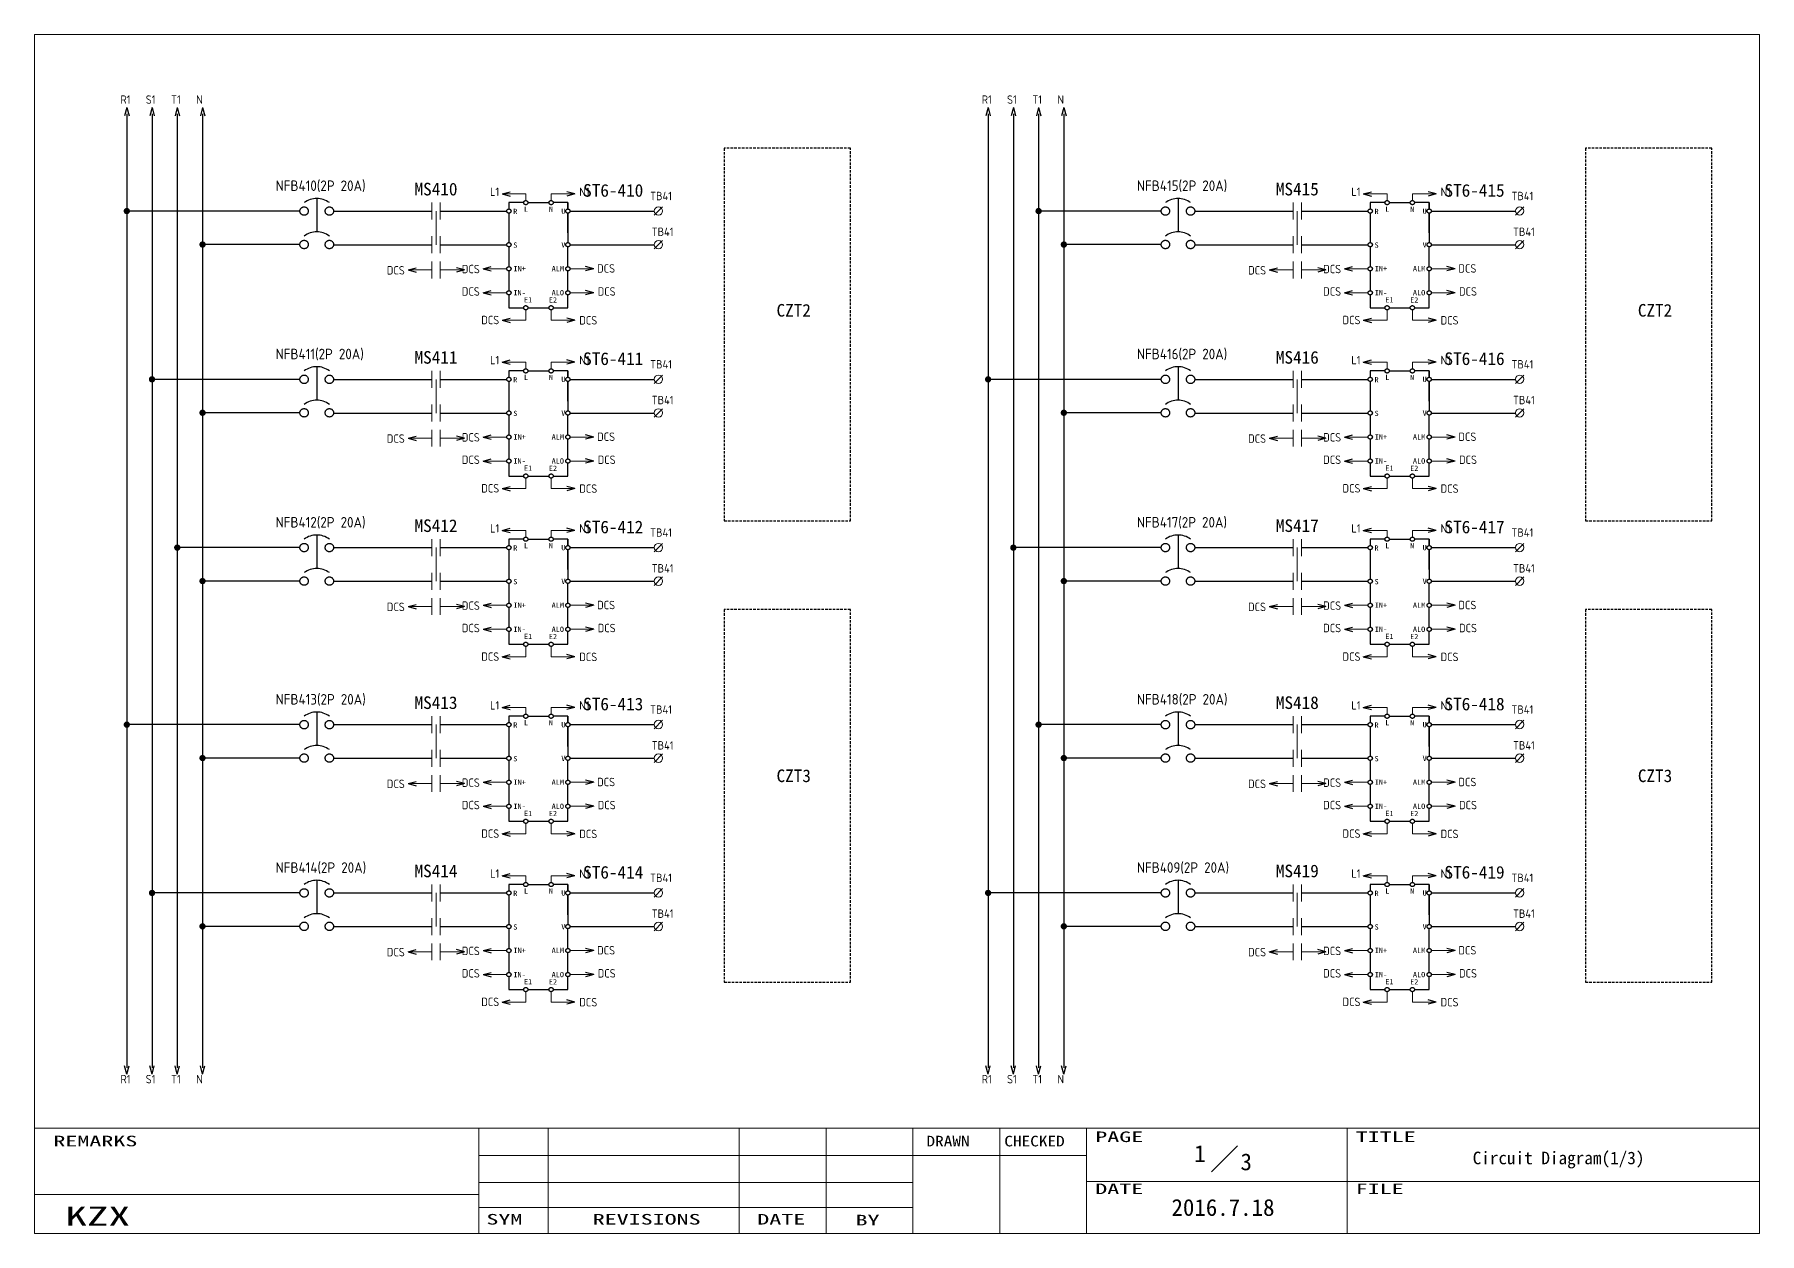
# Model space of a CAD drawing. Extents: x -319 to 2858, y -2689 to 285.
# Drawn here: x 356.9 to 766.9, y -1587.7 to -1302.7 of the extents above; entities that cross this region are included whole.
import ezdxf
from ezdxf.enums import TextEntityAlignment as Align

# ---------------------------------------------------------------- set-up
doc = ezdxf.new("R2010")
doc.units = 0
doc.header["$LTSCALE"] = 0.3
doc.header["$MEASUREMENT"] = 0
doc.linetypes.add('実線', pattern=[20001, 20000, -1])
doc.linetypes.add('破線', pattern=[3, 2, -1])
doc.layers.get('0').update_dxf_attribs({"linetype": '実線'})
for name, color, linetype, lineweight in [('01図枠', 5, 'CONTINUOUS', 9), ('02接続図', 7, 'CONTINUOUS', 5), ('10外形', 7, 'CONTINUOUS', 9)]:
    doc.layers.add(name, color=color, linetype=linetype, lineweight=lineweight)
for name, color, linetype in [('04部品記号', 3, 'CONTINUOUS'), ('05線番', 4, 'CONTINUOUS'), ('BLOCK', 7, 'CONTINUOUS'), ('図形１', 7, '実線'), ('虚线', 253, '破線')]:
    doc.layers.add(name, color=color, linetype=linetype)
doc.styles.add('電気標準', font='ISOCP.shx', dxfattribs={"height": 2.5, "bigfont": 'extfont.shx'})
doc.styles.add('ＭＳＰゴシック', font='')
doc.styles.get('ＭＳＰゴシック').set_extended_font_data('SimSun')

# ---------------------------------------------------------------- blocks, each defined once
blk = doc.blocks.new('矢印（右向）')
at = {"layer": 'BLOCK'}
for q in [(-1.93, 0.52), (-1.93, -0.52)]:
    blk.add_line((0, 0), q, dxfattribs=at)

msp = doc.modelspace()

# ---------------------------------------------------------------- linework, layer by layer
for p, q in [((420.03, -1344.64), (378.89, -1344.64)), ((424.03, -1341.64), (424.03, -1349.59)), ((428.03, -1344.64), (451.38, -1344.64)), ((453.38, -1344.64), (469.21, -1344.64)), ((473.21, -1342.64), (469.71, -1342.64)), ((469.71, -1342.64), (469.71, -1344.14)), ((474.21, -1342.64), (479.23, -1342.64)), ((483.73, -1342.64), (480.23, -1342.64)), ((483.73, -1344.14), (483.73, -1342.64)), ((483.73, -1342.64), (483.73, -1344.14)), ((484.23, -1344.64), (486.23, -1344.64)), ((484.23, -1344.64), (504.23, -1344.64)), ((624.74, -1344.64), (595.6, -1344.64)), ((628.74, -1341.64), (628.74, -1349.59)), ((632.74, -1344.64), (656.09, -1344.64)), ((658.09, -1344.64), (673.93, -1344.64)), ((677.93, -1342.64), (674.43, -1342.64)), ((674.43, -1342.64), (674.43, -1344.14)), ((678.93, -1342.64), (683.94, -1342.64)), ((688.44, -1342.64), (684.94, -1342.64)), ((688.44, -1344.14), (688.44, -1342.64)), ((688.44, -1342.64), (688.44, -1344.14)), ((688.94, -1344.64), (690.94, -1344.64)), ((688.94, -1344.64), (708.94, -1344.64)), ((469.71, -1345.14), (469.71, -1352.14)), ((483.73, -1349.85), (483.73, -1345.14)), ((483.73, -1345.14), (483.73, -1352.14)), ((674.43, -1345.14), (674.43, -1352.14)), ((688.44, -1349.85), (688.44, -1345.14)), ((688.44, -1345.14), (688.44, -1352.14)), ((420.03, -1352.59), (396.89, -1352.59)), ((420.03, -1352.59), (396.89, -1352.59)), ((428.03, -1352.64), (451.38, -1352.64)), ((453.38, -1352.64), (469.21, -1352.64)), ((484.23, -1352.64), (504.23, -1352.64)), ((624.74, -1352.59), (601.6, -1352.59)), ((624.74, -1352.59), (601.6, -1352.59)), ((632.74, -1352.64), (656.09, -1352.64)), ((658.09, -1352.64), (673.93, -1352.64)), ((688.94, -1352.64), (708.94, -1352.64)), ((469.71, -1353.14), (469.71, -1357.85)), ((483.73, -1357.85), (483.73, -1353.14)), ((674.43, -1353.14), (674.43, -1357.85)), ((688.44, -1357.85), (688.44, -1353.14)), ((469.71, -1358.85), (469.71, -1363.56)), ((483.73, -1363.56), (483.73, -1358.85)), ((674.43, -1358.85), (674.43, -1363.56)), ((688.44, -1363.56), (688.44, -1358.85)), ((469.71, -1364.56), (469.71, -1367.62)), ((483.73, -1367.62), (483.73, -1364.56)), ((674.43, -1364.56), (674.43, -1367.62)), ((688.44, -1367.62), (688.44, -1364.56)), ((469.71, -1367.62), (473.21, -1367.62)), ((474.21, -1367.62), (479.23, -1367.62)), ((480.23, -1367.62), (483.73, -1367.62)), ((674.43, -1367.62), (677.93, -1367.62)), ((678.93, -1367.62), (683.94, -1367.62)), ((684.94, -1367.62), (688.44, -1367.62)), ((424.03, -1381.64), (424.03, -1389.59)), ((628.74, -1381.64), (628.74, -1389.59)), ((420.03, -1384.64), (384.89, -1384.64)), ((428.03, -1384.64), (451.38, -1384.64)), ((453.38, -1384.64), (469.21, -1384.64)), ((473.21, -1382.64), (469.71, -1382.64)), ((469.71, -1382.64), (469.71, -1384.14)), ((469.71, -1385.14), (469.71, -1392.14)), ((474.21, -1382.64), (479.23, -1382.64)), ((483.73, -1382.64), (480.23, -1382.64)), ((483.73, -1384.14), (483.73, -1382.64)), ((483.73, -1382.64), (483.73, -1384.14)), ((483.73, -1389.85), (483.73, -1385.14)), ((483.73, -1385.14), (483.73, -1392.14)), ((484.23, -1384.64), (486.23, -1384.64)), ((484.23, -1384.64), (504.23, -1384.64)), ((624.74, -1384.64), (583.6, -1384.64)), ((632.74, -1384.64), (656.09, -1384.64)), ((658.09, -1384.64), (673.93, -1384.64)), ((677.93, -1382.64), (674.43, -1382.64)), ((674.43, -1382.64), (674.43, -1384.14)), ((674.43, -1385.14), (674.43, -1392.14)), ((678.93, -1382.64), (683.94, -1382.64)), ((688.44, -1382.64), (684.94, -1382.64)), ((688.44, -1384.14), (688.44, -1382.64)), ((688.44, -1382.64), (688.44, -1384.14)), ((688.44, -1389.85), (688.44, -1385.14)), ((688.44, -1385.14), (688.44, -1392.14)), ((688.94, -1384.64), (690.94, -1384.64)), ((688.94, -1384.64), (708.94, -1384.64)), ((420.03, -1392.59), (396.89, -1392.59)), ((428.03, -1392.64), (451.38, -1392.64)), ((453.38, -1392.64), (469.21, -1392.64)), ((469.71, -1393.14), (469.71, -1397.85)), ((483.73, -1397.85), (483.73, -1393.14)), ((484.23, -1392.64), (504.23, -1392.64)), ((624.74, -1392.59), (601.6, -1392.59)), ((632.74, -1392.64), (656.09, -1392.64)), ((658.09, -1392.64), (673.93, -1392.64)), ((674.43, -1393.14), (674.43, -1397.85)), ((688.44, -1397.85), (688.44, -1393.14)), ((688.94, -1392.64), (708.94, -1392.64)), ((469.71, -1398.85), (469.71, -1403.56)), ((483.73, -1403.56), (483.73, -1398.85)), ((674.43, -1398.85), (674.43, -1403.56)), ((688.44, -1403.56), (688.44, -1398.85)), ((469.71, -1404.56), (469.71, -1407.62)), ((483.73, -1407.62), (483.73, -1404.56)), ((674.43, -1404.56), (674.43, -1407.62)), ((688.44, -1407.62), (688.44, -1404.56)), ((469.71, -1407.62), (473.21, -1407.62)), ((474.21, -1407.62), (479.23, -1407.62)), ((480.23, -1407.62), (483.73, -1407.62)), ((674.43, -1407.62), (677.93, -1407.62)), ((678.93, -1407.62), (683.94, -1407.62)), ((684.94, -1407.62), (688.44, -1407.62)), ((424.03, -1421.64), (424.03, -1429.59)), ((473.21, -1422.64), (469.71, -1422.64)), ((469.71, -1422.64), (469.71, -1424.14)), ((474.21, -1422.64), (479.23, -1422.64)), ((483.73, -1422.64), (480.23, -1422.64)), ((483.73, -1424.14), (483.73, -1422.64)), ((483.73, -1422.64), (483.73, -1424.14)), ((628.74, -1421.64), (628.74, -1429.59)), ((677.93, -1422.64), (674.43, -1422.64)), ((674.43, -1422.64), (674.43, -1424.14)), ((678.93, -1422.64), (683.94, -1422.64)), ((688.44, -1422.64), (684.94, -1422.64)), ((688.44, -1424.14), (688.44, -1422.64)), ((688.44, -1422.64), (688.44, -1424.14)), ((420.03, -1424.64), (390.89, -1424.64)), ((428.03, -1424.64), (451.38, -1424.64)), ((453.38, -1424.64), (469.21, -1424.64)), ((469.71, -1425.14), (469.71, -1432.14)), ((483.73, -1429.85), (483.73, -1425.14)), ((483.73, -1425.14), (483.73, -1432.14)), ((484.23, -1424.64), (486.23, -1424.64)), ((484.23, -1424.64), (504.23, -1424.64)), ((624.74, -1424.64), (589.6, -1424.64)), ((632.74, -1424.64), (656.09, -1424.64)), ((658.09, -1424.64), (673.93, -1424.64)), ((674.43, -1425.14), (674.43, -1432.14)), ((688.44, -1429.85), (688.44, -1425.14)), ((688.44, -1425.14), (688.44, -1432.14)), ((688.94, -1424.64), (690.94, -1424.64)), ((688.94, -1424.64), (708.94, -1424.64)), ((420.03, -1432.59), (396.89, -1432.59)), ((428.03, -1432.64), (451.38, -1432.64)), ((453.38, -1432.64), (469.21, -1432.64)), ((469.71, -1433.14), (469.71, -1437.85)), ((483.73, -1437.85), (483.73, -1433.14)), ((484.23, -1432.64), (504.23, -1432.64)), ((624.74, -1432.59), (601.6, -1432.59)), ((632.74, -1432.64), (656.09, -1432.64)), ((658.09, -1432.64), (673.93, -1432.64)), ((674.43, -1433.14), (674.43, -1437.85)), ((688.44, -1437.85), (688.44, -1433.14)), ((688.94, -1432.64), (708.94, -1432.64)), ((469.71, -1438.85), (469.71, -1443.56)), ((483.73, -1443.56), (483.73, -1438.85)), ((674.43, -1438.85), (674.43, -1443.56)), ((688.44, -1443.56), (688.44, -1438.85)), ((469.71, -1444.56), (469.71, -1447.62)), ((483.73, -1447.62), (483.73, -1444.56)), ((674.43, -1444.56), (674.43, -1447.62)), ((688.44, -1447.62), (688.44, -1444.56)), ((469.71, -1447.62), (473.21, -1447.62)), ((474.21, -1447.62), (479.23, -1447.62)), ((480.23, -1447.62), (483.73, -1447.62)), ((674.43, -1447.62), (677.93, -1447.62)), ((678.93, -1447.62), (683.94, -1447.62)), ((684.94, -1447.62), (688.44, -1447.62)), ((420.03, -1466.72), (378.89, -1466.72)), ((424.03, -1463.72), (424.03, -1471.66)), ((428.03, -1466.72), (451.38, -1466.72)), ((453.38, -1466.72), (469.21, -1466.72)), ((473.21, -1464.72), (469.71, -1464.72)), ((469.71, -1464.72), (469.71, -1466.22)), ((469.71, -1467.22), (469.71, -1474.22)), ((474.21, -1464.72), (479.23, -1464.72)), ((483.73, -1464.72), (480.23, -1464.72)), ((483.73, -1466.22), (483.73, -1464.72)), ((483.73, -1464.72), (483.73, -1466.22)), ((483.73, -1471.92), (483.73, -1467.22)), ((483.73, -1467.22), (483.73, -1474.22)), ((484.23, -1466.72), (486.23, -1466.72)), ((484.23, -1466.72), (504.23, -1466.72)), ((624.74, -1466.72), (595.6, -1466.72)), ((628.74, -1463.72), (628.74, -1471.66)), ((632.74, -1466.72), (656.09, -1466.72)), ((658.09, -1466.72), (673.93, -1466.72)), ((677.93, -1464.72), (674.43, -1464.72)), ((674.43, -1464.72), (674.43, -1466.22)), ((674.43, -1467.22), (674.43, -1474.22)), ((678.93, -1464.72), (683.94, -1464.72)), ((688.44, -1464.72), (684.94, -1464.72)), ((688.44, -1466.22), (688.44, -1464.72)), ((688.44, -1464.72), (688.44, -1466.22)), ((688.44, -1471.92), (688.44, -1467.22)), ((688.44, -1467.22), (688.44, -1474.22)), ((688.94, -1466.72), (690.94, -1466.72)), ((688.94, -1466.72), (708.94, -1466.72)), ((420.03, -1474.66), (396.89, -1474.66)), ((420.03, -1474.66), (396.89, -1474.66)), ((428.03, -1474.72), (451.38, -1474.72)), ((453.38, -1474.72), (469.21, -1474.72)), ((469.71, -1475.22), (469.71, -1479.92)), ((483.73, -1479.92), (483.73, -1475.22)), ((484.23, -1474.72), (504.23, -1474.72)), ((624.74, -1474.66), (601.6, -1474.66)), ((624.74, -1474.66), (601.6, -1474.66)), ((632.74, -1474.72), (656.09, -1474.72)), ((658.09, -1474.72), (673.93, -1474.72)), ((674.43, -1475.22), (674.43, -1479.92)), ((688.44, -1479.92), (688.44, -1475.22)), ((688.94, -1474.72), (708.94, -1474.72)), ((469.71, -1480.92), (469.71, -1485.63)), ((483.73, -1485.63), (483.73, -1480.92)), ((674.43, -1480.92), (674.43, -1485.63)), ((688.44, -1485.63), (688.44, -1480.92)), ((469.71, -1486.63), (469.71, -1489.69)), ((483.73, -1489.69), (483.73, -1486.63)), ((674.43, -1486.63), (674.43, -1489.69)), ((688.44, -1489.69), (688.44, -1486.63)), ((469.71, -1489.69), (473.21, -1489.69)), ((474.21, -1489.69), (479.23, -1489.69)), ((480.23, -1489.69), (483.73, -1489.69)), ((674.43, -1489.69), (677.93, -1489.69)), ((678.93, -1489.69), (683.94, -1489.69)), ((684.94, -1489.69), (688.44, -1489.69)), ((424.03, -1503.72), (424.03, -1511.66)), ((628.74, -1503.72), (628.74, -1511.66)), ((420.03, -1506.72), (384.89, -1506.72)), ((428.03, -1506.72), (451.38, -1506.72)), ((453.38, -1506.72), (469.21, -1506.72)), ((473.21, -1504.72), (469.71, -1504.72)), ((469.71, -1504.72), (469.71, -1506.22)), ((469.71, -1507.22), (469.71, -1514.22)), ((474.21, -1504.72), (479.23, -1504.72)), ((483.73, -1504.72), (480.23, -1504.72)), ((483.73, -1506.22), (483.73, -1504.72)), ((483.73, -1504.72), (483.73, -1506.22)), ((483.73, -1511.92), (483.73, -1507.22)), ((483.73, -1507.22), (483.73, -1514.22)), ((484.23, -1506.72), (486.23, -1506.72)), ((484.23, -1506.72), (504.23, -1506.72)), ((624.74, -1506.72), (583.6, -1506.72)), ((632.74, -1506.72), (656.09, -1506.72)), ((658.09, -1506.72), (673.93, -1506.72)), ((677.93, -1504.72), (674.43, -1504.72)), ((674.43, -1504.72), (674.43, -1506.22)), ((674.43, -1507.22), (674.43, -1514.22)), ((678.93, -1504.72), (683.94, -1504.72)), ((688.44, -1504.72), (684.94, -1504.72)), ((688.44, -1506.22), (688.44, -1504.72)), ((688.44, -1504.72), (688.44, -1506.22)), ((688.44, -1511.92), (688.44, -1507.22)), ((688.44, -1507.22), (688.44, -1514.22)), ((688.94, -1506.72), (690.94, -1506.72)), ((688.94, -1506.72), (708.94, -1506.72)), ((420.03, -1514.66), (396.89, -1514.66)), ((428.03, -1514.72), (451.38, -1514.72)), ((453.38, -1514.72), (469.21, -1514.72)), ((469.71, -1515.22), (469.71, -1519.92)), ((483.73, -1519.92), (483.73, -1515.22)), ((484.23, -1514.72), (504.23, -1514.72)), ((624.74, -1514.66), (601.6, -1514.66)), ((632.74, -1514.72), (656.09, -1514.72)), ((658.09, -1514.72), (673.93, -1514.72)), ((674.43, -1515.22), (674.43, -1519.92)), ((688.44, -1519.92), (688.44, -1515.22)), ((688.94, -1514.72), (708.94, -1514.72)), ((469.71, -1520.92), (469.71, -1525.63)), ((483.73, -1525.63), (483.73, -1520.92)), ((674.43, -1520.92), (674.43, -1525.63)), ((688.44, -1525.63), (688.44, -1520.92)), ((469.71, -1526.63), (469.71, -1529.69)), ((483.73, -1529.69), (483.73, -1526.63)), ((674.43, -1526.63), (674.43, -1529.69)), ((688.44, -1529.69), (688.44, -1526.63)), ((469.71, -1529.69), (473.21, -1529.69)), ((474.21, -1529.69), (479.23, -1529.69)), ((480.23, -1529.69), (483.73, -1529.69)), ((674.43, -1529.69), (677.93, -1529.69)), ((678.93, -1529.69), (683.94, -1529.69)), ((684.94, -1529.69), (688.44, -1529.69))]:
    msp.add_line(p, q)
for centre in [(469.71, -1344.64), (473.71, -1342.64), (479.73, -1342.64), (483.73, -1344.64), (674.43, -1344.64), (678.43, -1342.64), (684.44, -1342.64), (688.44, -1344.64), (469.71, -1352.64), (483.73, -1352.64), (674.43, -1352.64), (688.44, -1352.64), (469.71, -1358.35), (483.73, -1358.35), (674.43, -1358.35), (688.44, -1358.35), (469.71, -1364.06), (483.73, -1364.06), (674.43, -1364.06), (688.44, -1364.06), (473.71, -1367.62), (479.73, -1367.62), (678.43, -1367.62), (684.44, -1367.62), (469.71, -1384.64), (473.71, -1382.64), (479.73, -1382.64), (483.73, -1384.64), (674.43, -1384.64), (678.43, -1382.64), (684.44, -1382.64), (688.44, -1384.64), (469.71, -1392.64), (483.73, -1392.64), (674.43, -1392.64), (688.44, -1392.64), (469.71, -1398.35), (483.73, -1398.35), (674.43, -1398.35), (688.44, -1398.35), (469.71, -1404.06), (483.73, -1404.06), (674.43, -1404.06), (688.44, -1404.06), (473.71, -1407.62), (479.73, -1407.62), (678.43, -1407.62), (684.44, -1407.62), (473.71, -1422.64), (479.73, -1422.64), (678.43, -1422.64), (684.44, -1422.64), (469.71, -1424.64), (483.73, -1424.64), (674.43, -1424.64), (688.44, -1424.64), (469.71, -1432.64), (483.73, -1432.64), (674.43, -1432.64), (688.44, -1432.64), (469.71, -1438.35), (483.73, -1438.35), (674.43, -1438.35), (688.44, -1438.35), (469.71, -1444.06), (473.71, -1447.62), (479.73, -1447.62), (483.73, -1444.06), (674.43, -1444.06), (678.43, -1447.62), (684.44, -1447.62), (688.44, -1444.06), (469.71, -1466.72), (473.71, -1464.72), (479.73, -1464.72), (483.73, -1466.72), (674.43, -1466.72), (678.43, -1464.72), (684.44, -1464.72), (688.44, -1466.72), (469.71, -1474.72), (483.73, -1474.72), (674.43, -1474.72), (688.44, -1474.72), (469.71, -1480.42), (483.73, -1480.42), (674.43, -1480.42), (688.44, -1480.42), (469.71, -1486.13), (483.73, -1486.13), (674.43, -1486.13), (688.44, -1486.13), (473.71, -1489.69), (479.73, -1489.69), (678.43, -1489.69), (684.44, -1489.69), (473.71, -1504.72), (479.73, -1504.72), (678.43, -1504.72), (684.44, -1504.72), (469.71, -1506.72), (483.73, -1506.72), (674.43, -1506.72), (688.44, -1506.72), (469.71, -1514.72), (483.73, -1514.72), (674.43, -1514.72), (688.44, -1514.72), (469.71, -1520.42), (483.73, -1520.42), (674.43, -1520.42), (688.44, -1520.42), (469.71, -1526.13), (473.71, -1529.69), (479.73, -1529.69), (483.73, -1526.13), (674.43, -1526.13), (678.43, -1529.69), (684.44, -1529.69), (688.44, -1526.13)]:
    msp.add_circle(centre, 0.5)
at = {"layer": '01図枠', "linetype": 'Continuous', "lineweight": 5}
for p, q in [((356.95, -1587.67), (356.95, -1302.67)), ((356.95, -1302.67), (766.95, -1302.67)), ((766.95, -1302.67), (766.95, -1587.67)), ((356.95, -1562.67), (766.95, -1562.67)), ((462.56, -1562.67), (462.56, -1587.67)), ((479.07, -1562.67), (479.07, -1587.67)), ((524.47, -1562.67), (524.47, -1587.67)), ((545.1, -1562.67), (545.1, -1587.67)), ((565.74, -1562.67), (565.74, -1587.67)), ((586.38, -1587.67), (586.38, -1562.67)), ((607.01, -1562.67), (607.01, -1587.67)), ((668.92, -1587.67), (668.92, -1562.67)), ((462.56, -1569.1), (565.74, -1569.1)), ((565.74, -1569.1), (607.01, -1569.1)), ((642.87, -1566.86), (636.68, -1573.05)), ((462.56, -1578.38), (356.95, -1578.38)), ((462.56, -1575.52), (565.74, -1575.52)), ((607.01, -1575.29), (766.95, -1575.29)), ((462.56, -1581.48), (565.74, -1581.48)), ((766.95, -1587.67), (356.95, -1587.67))]:
    msp.add_line(p, q, dxfattribs=at)
at = {"layer": '02接続図', "linetype": 'Continuous'}
for p, q in [((451.38, -1346.64), (451.38, -1342.64)), ((452.38, -1344.64), (452.38, -1352.64)), ((453.38, -1346.64), (453.38, -1342.64)), ((504.23, -1345.62), (506.23, -1343.62)), ((656.09, -1346.64), (656.09, -1342.64)), ((657.09, -1344.64), (657.09, -1352.64)), ((658.09, -1346.64), (658.09, -1342.64)), ((708.94, -1345.62), (710.94, -1343.62)), ((451.38, -1354.64), (451.38, -1350.64)), ((453.38, -1354.64), (453.38, -1350.64)), ((504.23, -1353.62), (506.23, -1351.62)), ((656.09, -1354.64), (656.09, -1350.64)), ((658.09, -1354.64), (658.09, -1350.64)), ((708.94, -1353.62), (710.94, -1351.62)), ((451.38, -1360.64), (451.38, -1356.64)), ((453.38, -1360.64), (453.38, -1356.64)), ((656.09, -1360.64), (656.09, -1356.64)), ((658.09, -1360.64), (658.09, -1356.64)), ((451.38, -1386.64), (451.38, -1382.64)), ((452.38, -1384.64), (452.38, -1392.64)), ((453.38, -1386.64), (453.38, -1382.64)), ((504.23, -1385.62), (506.23, -1383.62)), ((656.09, -1386.64), (656.09, -1382.64)), ((657.09, -1384.64), (657.09, -1392.64)), ((658.09, -1386.64), (658.09, -1382.64)), ((708.94, -1385.62), (710.94, -1383.62)), ((451.38, -1394.64), (451.38, -1390.64)), ((453.38, -1394.64), (453.38, -1390.64)), ((504.23, -1393.62), (506.23, -1391.62)), ((656.09, -1394.64), (656.09, -1390.64)), ((658.09, -1394.64), (658.09, -1390.64)), ((708.94, -1393.62), (710.94, -1391.62)), ((451.38, -1400.64), (451.38, -1396.64)), ((453.38, -1400.64), (453.38, -1396.64)), ((656.09, -1400.64), (656.09, -1396.64)), ((658.09, -1400.64), (658.09, -1396.64)), ((451.38, -1426.64), (451.38, -1422.64)), ((453.38, -1426.64), (453.38, -1422.64)), ((656.09, -1426.64), (656.09, -1422.64)), ((658.09, -1426.64), (658.09, -1422.64)), ((452.38, -1424.64), (452.38, -1432.64)), ((504.23, -1425.62), (506.23, -1423.62)), ((657.09, -1424.64), (657.09, -1432.64)), ((708.94, -1425.62), (710.94, -1423.62)), ((451.38, -1434.64), (451.38, -1430.64)), ((453.38, -1434.64), (453.38, -1430.64)), ((656.09, -1434.64), (656.09, -1430.64)), ((658.09, -1434.64), (658.09, -1430.64)), ((504.23, -1433.62), (506.23, -1431.62)), ((708.94, -1433.62), (710.94, -1431.62)), ((451.38, -1440.64), (451.38, -1436.64)), ((453.38, -1440.64), (453.38, -1436.64)), ((656.09, -1440.64), (656.09, -1436.64)), ((658.09, -1440.64), (658.09, -1436.64)), ((451.38, -1468.72), (451.38, -1464.72)), ((452.38, -1466.72), (452.38, -1474.72)), ((453.38, -1468.72), (453.38, -1464.72)), ((504.23, -1467.69), (506.23, -1465.69)), ((656.09, -1468.72), (656.09, -1464.72)), ((657.09, -1466.72), (657.09, -1474.72)), ((658.09, -1468.72), (658.09, -1464.72)), ((708.94, -1467.69), (710.94, -1465.69)), ((451.38, -1476.72), (451.38, -1472.72)), ((453.38, -1476.72), (453.38, -1472.72)), ((504.23, -1475.69), (506.23, -1473.69)), ((656.09, -1476.72), (656.09, -1472.72)), ((658.09, -1476.72), (658.09, -1472.72)), ((708.94, -1475.69), (710.94, -1473.69)), ((451.38, -1482.72), (451.38, -1478.72)), ((453.38, -1482.72), (453.38, -1478.72)), ((656.09, -1482.72), (656.09, -1478.72)), ((658.09, -1482.72), (658.09, -1478.72)), ((451.38, -1508.72), (451.38, -1504.72)), ((452.38, -1506.72), (452.38, -1514.72)), ((453.38, -1508.72), (453.38, -1504.72)), ((504.23, -1507.69), (506.23, -1505.69)), ((656.09, -1508.72), (656.09, -1504.72)), ((657.09, -1506.72), (657.09, -1514.72)), ((658.09, -1508.72), (658.09, -1504.72)), ((708.94, -1507.69), (710.94, -1505.69)), ((451.38, -1516.72), (451.38, -1512.72)), ((453.38, -1516.72), (453.38, -1512.72)), ((656.09, -1516.72), (656.09, -1512.72)), ((658.09, -1516.72), (658.09, -1512.72)), ((504.23, -1515.69), (506.23, -1513.69)), ((708.94, -1515.69), (710.94, -1513.69)), ((451.38, -1522.72), (451.38, -1518.72)), ((453.38, -1522.72), (453.38, -1518.72)), ((656.09, -1522.72), (656.09, -1518.72)), ((658.09, -1522.72), (658.09, -1518.72))]:
    msp.add_line(p, q, dxfattribs=at)
for centre in [(505.23, -1344.62), (709.94, -1344.62), (505.23, -1352.62), (709.94, -1352.62), (505.23, -1384.62), (709.94, -1384.62), (505.23, -1392.62), (709.94, -1392.62), (505.23, -1424.62), (709.94, -1424.62), (505.23, -1432.62), (709.94, -1432.62), (505.23, -1466.69), (709.94, -1466.69), (505.23, -1474.69), (709.94, -1474.69), (505.23, -1506.69), (709.94, -1506.69), (505.23, -1514.69), (709.94, -1514.69)]:
    msp.add_circle(centre, 1, dxfattribs=at)
at = {"layer": '10外形'}
for p, q in [((473.71, -1340.55), (468.07, -1340.55)), ((473.71, -1342.14), (473.71, -1340.55)), ((479.73, -1342.14), (479.73, -1340.55)), ((479.73, -1340.55), (485.37, -1340.55)), ((678.43, -1340.55), (672.78, -1340.55)), ((678.43, -1342.14), (678.43, -1340.55)), ((684.44, -1342.14), (684.44, -1340.55)), ((684.44, -1340.55), (690.09, -1340.55)), ((451.38, -1358.64), (445.73, -1358.64)), ((453.54, -1358.64), (459.19, -1358.64)), ((469.21, -1358.35), (463.57, -1358.35)), ((484.23, -1358.35), (489.87, -1358.35)), ((656.09, -1358.64), (650.44, -1358.64)), ((658.26, -1358.64), (663.9, -1358.64)), ((673.93, -1358.35), (668.28, -1358.35)), ((688.94, -1358.35), (694.59, -1358.35)), ((469.21, -1364.06), (463.57, -1364.06)), ((484.23, -1364.06), (489.87, -1364.06)), ((673.93, -1364.06), (668.28, -1364.06)), ((688.94, -1364.06), (694.59, -1364.06)), ((473.71, -1368.12), (473.71, -1370.59)), ((479.73, -1368.12), (479.73, -1370.59)), ((678.43, -1368.12), (678.43, -1370.59)), ((684.44, -1368.12), (684.44, -1370.59)), ((473.71, -1370.59), (468.07, -1370.59)), ((479.73, -1370.59), (485.37, -1370.59)), ((678.43, -1370.59), (672.78, -1370.59)), ((684.44, -1370.59), (690.09, -1370.59)), ((473.71, -1380.55), (468.07, -1380.55)), ((473.71, -1382.14), (473.71, -1380.55)), ((479.73, -1382.14), (479.73, -1380.55)), ((479.73, -1380.55), (485.37, -1380.55)), ((678.43, -1380.55), (672.78, -1380.55)), ((678.43, -1382.14), (678.43, -1380.55)), ((684.44, -1382.14), (684.44, -1380.55)), ((684.44, -1380.55), (690.09, -1380.55)), ((451.38, -1398.64), (445.73, -1398.64)), ((453.54, -1398.64), (459.19, -1398.64)), ((469.21, -1398.35), (463.57, -1398.35)), ((484.23, -1398.35), (489.87, -1398.35)), ((656.09, -1398.64), (650.44, -1398.64)), ((658.26, -1398.64), (663.9, -1398.64)), ((673.93, -1398.35), (668.28, -1398.35)), ((688.94, -1398.35), (694.59, -1398.35)), ((469.21, -1404.06), (463.57, -1404.06)), ((484.23, -1404.06), (489.87, -1404.06)), ((673.93, -1404.06), (668.28, -1404.06)), ((688.94, -1404.06), (694.59, -1404.06)), ((473.71, -1408.12), (473.71, -1410.59)), ((479.73, -1408.12), (479.73, -1410.59)), ((678.43, -1408.12), (678.43, -1410.59)), ((684.44, -1408.12), (684.44, -1410.59)), ((473.71, -1410.59), (468.07, -1410.59)), ((479.73, -1410.59), (485.37, -1410.59)), ((678.43, -1410.59), (672.78, -1410.59)), ((684.44, -1410.59), (690.09, -1410.59)), ((473.71, -1420.55), (468.07, -1420.55)), ((473.71, -1422.14), (473.71, -1420.55)), ((479.73, -1422.14), (479.73, -1420.55)), ((479.73, -1420.55), (485.37, -1420.55)), ((678.43, -1420.55), (672.78, -1420.55)), ((678.43, -1422.14), (678.43, -1420.55)), ((684.44, -1422.14), (684.44, -1420.55)), ((684.44, -1420.55), (690.09, -1420.55)), ((451.38, -1438.64), (445.73, -1438.64)), ((453.54, -1438.64), (459.19, -1438.64)), ((469.21, -1438.35), (463.57, -1438.35)), ((484.23, -1438.35), (489.87, -1438.35)), ((656.09, -1438.64), (650.44, -1438.64)), ((658.26, -1438.64), (663.9, -1438.64)), ((673.93, -1438.35), (668.28, -1438.35)), ((688.94, -1438.35), (694.59, -1438.35)), ((469.21, -1444.06), (463.57, -1444.06)), ((484.23, -1444.06), (489.87, -1444.06)), ((673.93, -1444.06), (668.28, -1444.06)), ((688.94, -1444.06), (694.59, -1444.06)), ((473.71, -1450.59), (468.07, -1450.59)), ((473.71, -1448.12), (473.71, -1450.59)), ((479.73, -1448.12), (479.73, -1450.59)), ((479.73, -1450.59), (485.37, -1450.59)), ((678.43, -1450.59), (672.78, -1450.59)), ((678.43, -1448.12), (678.43, -1450.59)), ((684.44, -1448.12), (684.44, -1450.59)), ((684.44, -1450.59), (690.09, -1450.59)), ((473.71, -1462.63), (468.07, -1462.63)), ((473.71, -1464.22), (473.71, -1462.63)), ((479.73, -1464.22), (479.73, -1462.63)), ((479.73, -1462.63), (485.37, -1462.63)), ((678.43, -1462.63), (672.78, -1462.63)), ((678.43, -1464.22), (678.43, -1462.63)), ((684.44, -1464.22), (684.44, -1462.63)), ((684.44, -1462.63), (690.09, -1462.63)), ((451.38, -1480.72), (445.73, -1480.72)), ((453.54, -1480.72), (459.19, -1480.72)), ((469.21, -1480.42), (463.57, -1480.42)), ((484.23, -1480.42), (489.87, -1480.42)), ((656.09, -1480.72), (650.44, -1480.72)), ((658.26, -1480.72), (663.9, -1480.72)), ((673.93, -1480.42), (668.28, -1480.42)), ((688.94, -1480.42), (694.59, -1480.42)), ((469.21, -1486.13), (463.57, -1486.13)), ((484.23, -1486.13), (489.87, -1486.13)), ((673.93, -1486.13), (668.28, -1486.13)), ((688.94, -1486.13), (694.59, -1486.13)), ((473.71, -1490.19), (473.71, -1492.67)), ((479.73, -1490.19), (479.73, -1492.67)), ((678.43, -1490.19), (678.43, -1492.67)), ((684.44, -1490.19), (684.44, -1492.67)), ((473.71, -1492.67), (468.07, -1492.67)), ((479.73, -1492.67), (485.37, -1492.67)), ((678.43, -1492.67), (672.78, -1492.67)), ((684.44, -1492.67), (690.09, -1492.67)), ((473.71, -1502.63), (468.07, -1502.63)), ((473.71, -1504.22), (473.71, -1502.63)), ((479.73, -1504.22), (479.73, -1502.63)), ((479.73, -1502.63), (485.37, -1502.63)), ((678.43, -1502.63), (672.78, -1502.63)), ((678.43, -1504.22), (678.43, -1502.63)), ((684.44, -1504.22), (684.44, -1502.63)), ((684.44, -1502.63), (690.09, -1502.63)), ((451.38, -1520.72), (445.73, -1520.72)), ((453.54, -1520.72), (459.19, -1520.72)), ((469.21, -1520.42), (463.57, -1520.42)), ((484.23, -1520.42), (489.87, -1520.42)), ((656.09, -1520.72), (650.44, -1520.72)), ((658.26, -1520.72), (663.9, -1520.72)), ((673.93, -1520.42), (668.28, -1520.42)), ((688.94, -1520.42), (694.59, -1520.42)), ((469.21, -1526.13), (463.57, -1526.13)), ((484.23, -1526.13), (489.87, -1526.13)), ((673.93, -1526.13), (668.28, -1526.13)), ((688.94, -1526.13), (694.59, -1526.13)), ((473.71, -1532.67), (468.07, -1532.67)), ((473.71, -1530.19), (473.71, -1532.67)), ((479.73, -1530.19), (479.73, -1532.67)), ((479.73, -1532.67), (485.37, -1532.67)), ((678.43, -1532.67), (672.78, -1532.67)), ((678.43, -1530.19), (678.43, -1532.67)), ((684.44, -1530.19), (684.44, -1532.67)), ((684.44, -1532.67), (690.09, -1532.67))]:
    msp.add_line(p, q, dxfattribs=at)
at = {"layer": '図形１', "color": 7}
for p, q in [((378.89, -1321.56), (378.89, -1403.39)), ((384.89, -1321.56), (384.89, -1403.39)), ((390.89, -1321.56), (390.89, -1403.39)), ((396.89, -1321.56), (396.89, -1548.28)), ((583.6, -1321.56), (583.6, -1403.39)), ((589.6, -1321.56), (589.6, -1403.39)), ((595.6, -1321.56), (595.6, -1403.39)), ((601.6, -1321.56), (601.6, -1548.28)), ((378.89, -1403.39), (378.89, -1548.28)), ((384.89, -1403.39), (384.89, -1548.28)), ((390.89, -1403.39), (390.89, -1548.28)), ((583.6, -1403.39), (583.6, -1548.28)), ((589.6, -1403.39), (589.6, -1548.28)), ((595.6, -1403.39), (595.6, -1548.28))]:
    msp.add_line(p, q, dxfattribs=at)
at = {"layer": '図形１', "const_width": 0.75}
for points in [[(378.51, -1344.64, 1), (379.26, -1344.64, 1)], [(595.23, -1344.64, 1), (595.98, -1344.64, 1)], [(396.51, -1352.59, 1), (397.26, -1352.59, 1)], [(396.51, -1352.59, 1), (397.26, -1352.59, 1)], [(601.23, -1352.59, 1), (601.98, -1352.59, 1)], [(601.23, -1352.59, 1), (601.98, -1352.59, 1)], [(384.51, -1384.64, 1), (385.26, -1384.64, 1)], [(583.23, -1384.64, 1), (583.98, -1384.64, 1)], [(396.51, -1392.59, 1), (397.26, -1392.59, 1)], [(601.23, -1392.59, 1), (601.98, -1392.59, 1)], [(390.51, -1424.64, 1), (391.26, -1424.64, 1)], [(589.23, -1424.64, 1), (589.98, -1424.64, 1)], [(396.51, -1432.59, 1), (397.26, -1432.59, 1)], [(601.23, -1432.59, 1), (601.98, -1432.59, 1)], [(378.51, -1466.72, 1), (379.26, -1466.72, 1)], [(595.23, -1466.72, 1), (595.98, -1466.72, 1)], [(396.51, -1474.66, 1), (397.26, -1474.66, 1)], [(396.51, -1474.66, 1), (397.26, -1474.66, 1)], [(601.23, -1474.66, 1), (601.98, -1474.66, 1)], [(601.23, -1474.66, 1), (601.98, -1474.66, 1)], [(384.51, -1506.72, 1), (385.26, -1506.72, 1)], [(583.23, -1506.72, 1), (583.98, -1506.72, 1)], [(396.51, -1514.66, 1), (397.26, -1514.66, 1)], [(601.23, -1514.66, 1), (601.98, -1514.66, 1)]]:
    msp.add_lwpolyline(points, format="xyb", close=True, dxfattribs=at)
at = {"layer": '図形１'}
for centre in [(421.03, -1344.64), (427.03, -1344.64), (625.74, -1344.64), (631.74, -1344.64), (421.03, -1352.59), (427.03, -1352.59), (625.74, -1352.59), (631.74, -1352.59), (421.03, -1384.64), (427.03, -1384.64), (625.74, -1384.64), (631.74, -1384.64), (421.03, -1392.59), (427.03, -1392.59), (625.74, -1392.59), (631.74, -1392.59), (421.03, -1424.64), (427.03, -1424.64), (625.74, -1424.64), (631.74, -1424.64), (421.03, -1432.59), (427.03, -1432.59), (625.74, -1432.59), (631.74, -1432.59), (421.03, -1466.72), (427.03, -1466.72), (625.74, -1466.72), (631.74, -1466.72), (421.03, -1474.66), (427.03, -1474.66), (625.74, -1474.66), (631.74, -1474.66), (421.03, -1506.72), (427.03, -1506.72), (625.74, -1506.72), (631.74, -1506.72), (421.03, -1514.66), (427.03, -1514.66), (625.74, -1514.66), (631.74, -1514.66)]:
    msp.add_circle(centre, 1, dxfattribs=at)
for centre in [(424.03, -1346.64), (628.74, -1346.64), (424.03, -1354.59), (628.74, -1354.59), (424.03, -1386.64), (628.74, -1386.64), (424.03, -1394.59), (628.74, -1394.59), (424.03, -1426.64), (628.74, -1426.64), (424.03, -1434.59), (628.74, -1434.59), (424.03, -1468.72), (628.74, -1468.72), (424.03, -1476.66), (628.74, -1476.66), (424.03, -1508.72), (628.74, -1508.72), (424.03, -1516.66), (628.74, -1516.66)]:
    msp.add_arc(centre, 5, 53.1301, 126.8699, dxfattribs=at)
at = {"layer": '虚线'}
for p, q in [((520.88, -1329.7), (520.88, -1418.3)), ((550.88, -1329.7), (520.88, -1329.7)), ((550.88, -1418.3), (550.88, -1329.7)), ((725.59, -1329.7), (725.59, -1418.3)), ((755.59, -1329.7), (725.59, -1329.7)), ((755.59, -1418.3), (755.59, -1329.7)), ((520.88, -1418.3), (550.88, -1418.3)), ((725.59, -1418.3), (755.59, -1418.3)), ((520.88, -1439.35), (520.88, -1527.95)), ((550.88, -1439.35), (520.88, -1439.35)), ((550.88, -1527.95), (550.88, -1439.35)), ((725.59, -1439.35), (725.59, -1527.95)), ((755.59, -1439.35), (725.59, -1439.35)), ((755.59, -1527.95), (755.59, -1439.35)), ((520.88, -1527.95), (550.88, -1527.95)), ((725.59, -1527.95), (755.59, -1527.95))]:
    msp.add_line(p, q, dxfattribs=at)

# ---------------------------------------------------------------- block references
at = {"layer": '図形１', "color": 7, "xscale": -1}
for p, rotation in [((378.89, -1320.06), 270), ((384.89, -1320.06), 270), ((390.89, -1320.06), 270), ((396.89, -1320.06), 270), ((583.6, -1320.06), 270), ((589.6, -1320.06), 270), ((595.6, -1320.06), 270), ((601.6, -1320.06), 270), ((485.37, -1340.55), 180), ((690.09, -1340.55), 180), ((459.19, -1358.64), 180), ((489.87, -1358.35), 180), ((663.9, -1358.64), 180), ((694.59, -1358.35), 180), ((489.87, -1364.06), 180), ((694.59, -1364.06), 180), ((485.37, -1370.59), 180), ((690.09, -1370.59), 180), ((485.37, -1380.55), 180), ((690.09, -1380.55), 180), ((489.87, -1398.35), 180), ((694.59, -1398.35), 180), ((459.19, -1398.64), 180), ((663.9, -1398.64), 180), ((489.87, -1404.06), 180), ((694.59, -1404.06), 180), ((485.37, -1410.59), 180), ((690.09, -1410.59), 180), ((485.37, -1420.55), 180), ((690.09, -1420.55), 180), ((459.19, -1438.64), 180), ((489.87, -1438.35), 180), ((663.9, -1438.64), 180), ((694.59, -1438.35), 180), ((489.87, -1444.06), 180), ((694.59, -1444.06), 180), ((485.37, -1450.59), 180), ((690.09, -1450.59), 180), ((485.37, -1462.63), 180), ((690.09, -1462.63), 180), ((489.87, -1480.42), 180), ((694.59, -1480.42), 180), ((459.19, -1480.72), 180), ((663.9, -1480.72), 180), ((489.87, -1486.13), 180), ((694.59, -1486.13), 180), ((485.37, -1492.67), 180), ((690.09, -1492.67), 180), ((485.37, -1502.63), 180), ((690.09, -1502.63), 180), ((459.19, -1520.72), 180), ((489.87, -1520.42), 180), ((663.9, -1520.72), 180), ((694.59, -1520.42), 180), ((489.87, -1526.13), 180), ((694.59, -1526.13), 180), ((485.37, -1532.67), 180), ((690.09, -1532.67), 180)]:
    msp.add_blockref('矢印（右向）', p, dxfattribs=dict(at, rotation=rotation))
at = {"layer": '図形１', "color": 7}
for p, rotation in [((468.07, -1340.55), 180), ((672.78, -1340.55), 180), ((445.73, -1358.64), 180), ((463.57, -1358.35), 180), ((650.44, -1358.64), 180), ((668.28, -1358.35), 180), ((463.57, -1364.06), 180), ((668.28, -1364.06), 180), ((468.07, -1370.59), 180), ((672.78, -1370.59), 180), ((468.07, -1380.55), 180), ((672.78, -1380.55), 180), ((463.57, -1398.35), 180), ((668.28, -1398.35), 180), ((445.73, -1398.64), 180), ((650.44, -1398.64), 180), ((463.57, -1404.06), 180), ((668.28, -1404.06), 180), ((468.07, -1410.59), 180), ((672.78, -1410.59), 180), ((468.07, -1420.55), 180), ((672.78, -1420.55), 180), ((445.73, -1438.64), 180), ((463.57, -1438.35), 180), ((650.44, -1438.64), 180), ((668.28, -1438.35), 180), ((463.57, -1444.06), 180), ((668.28, -1444.06), 180), ((468.07, -1450.59), 180), ((672.78, -1450.59), 180), ((468.07, -1462.63), 180), ((672.78, -1462.63), 180), ((463.57, -1480.42), 180), ((668.28, -1480.42), 180), ((445.73, -1480.72), 180), ((650.44, -1480.72), 180), ((463.57, -1486.13), 180), ((668.28, -1486.13), 180), ((468.07, -1492.67), 180), ((672.78, -1492.67), 180), ((468.07, -1502.63), 180), ((672.78, -1502.63), 180), ((445.73, -1520.72), 180), ((463.57, -1520.42), 180), ((650.44, -1520.72), 180), ((668.28, -1520.42), 180), ((463.57, -1526.13), 180), ((668.28, -1526.13), 180), ((468.07, -1532.67), 180), ((672.78, -1532.67), 180), ((378.89, -1549.78), 270), ((384.89, -1549.78), 270), ((390.89, -1549.78), 270), ((396.89, -1549.78), 270), ((583.6, -1549.78), 270), ((589.6, -1549.78), 270), ((595.6, -1549.78), 270), ((601.6, -1549.78), 270)]:
    msp.add_blockref('矢印（右向）', p, dxfattribs=dict(at, rotation=rotation))

# ---------------------------------------------------------------- texts
at = {"layer": '01図枠', "linetype": 'Continuous', "lineweight": 5, "style": 'ＭＳＰゴシック'}
for s, height, width, p in [('REMARKS', 2.513, 1.666667, (361.44, -1564.43)), ('DRAWN', 2.513, 1.2, (568.95, -1564.45)), ('CHECKED', 2.513, 1.2, (587.45, -1564.45)), ('PAGE', 2.513, 1.666667, (609.08, -1563.42)), ('TITLE', 2.513, 1.666667, (670.99, -1563.42)), ('DATE', 2.513, 1.666667, (609.08, -1575.8)), ('FILE', 2.513, 1.666667, (670.99, -1575.8)), ('KZX', 4.523, 1.666667, (364.28, -1581.27)), ('SYM', 2.513, 1.666667, (464.36, -1583.03))]:
    msp.add_text(s, height=height, dxfattribs=dict(at, width=width)).set_placement(p, align=Align.TOP_LEFT)
at = {"layer": '01図枠', "linetype": 'Continuous', "lineweight": 5, "style": 'ＭＳＰゴシック', "width": 1.666667}
for s, p in [('REVISIONS', (502.45, -1583.03)), ('DATE', (534.45, -1583.03)), ('BY', (554.95, -1583.23))]:
    msp.add_text(s, height=2.513, dxfattribs=at).set_placement(p, align=Align.TOP_CENTER)
at = {"layer": '02接続図', "style": 'ＭＳＰゴシック'}
for s, p in [('1', (633.95, -1568.67)), ('3', (644.95, -1570.67)), ('2016.7.18', (639.43, -1581.51))]:
    msp.add_text(s, height=4, dxfattribs=at).set_placement(p, align=Align.MIDDLE)
msp.add_text('Circuit Diagram(1/3)', height=3, dxfattribs=at).set_placement((698.78, -1569.71), align=Align.MIDDLE_LEFT)
at = {"layer": '04部品記号', "linetype": 'Continuous', "style": 'ＭＳＰゴシック'}
for s, p in [('MS410', (452.38, -1339.42)), ('ST6-410', (494.5, -1339.73)), ('MS415', (657.1, -1339.42)), ('ST6-415', (699.22, -1339.73)), ('CZT2', (537.4, -1368.23)), ('CZT2', (742.12, -1368.23)), ('MS411', (452.38, -1379.42)), ('ST6-411', (494.5, -1379.73)), ('MS416', (657.1, -1379.42)), ('ST6-416', (699.22, -1379.73)), ('MS412', (452.38, -1419.42)), ('ST6-412', (494.5, -1419.73)), ('MS417', (657.1, -1419.42)), ('ST6-417', (699.22, -1419.73)), ('MS413', (452.38, -1461.49)), ('ST6-413', (494.5, -1461.81)), ('MS418', (657.1, -1461.49)), ('ST6-418', (699.22, -1461.81)), ('CZT3', (537.4, -1478.87)), ('CZT3', (742.12, -1478.87)), ('MS414', (452.38, -1501.49)), ('ST6-414', (494.5, -1501.81)), ('MS419', (657.1, -1501.49)), ('ST6-419', (699.22, -1501.81))]:
    msp.add_text(s, height=3, dxfattribs=at).set_placement(p, align=Align.MIDDLE_CENTER)
at = {"layer": '05線番', "style": 'ＭＳＰゴシック'}
for s, p in [('R', (470.74, -1344.73)), ('L', (473.28, -1344.18)), ('N', (479.2, -1344.2)), ('U', (482.16, -1344.66)), ('R', (675.45, -1344.73)), ('L', (678, -1344.18)), ('N', (683.91, -1344.2)), ('U', (686.87, -1344.66)), ('S', (470.74, -1352.73)), ('V', (482.16, -1352.66)), ('S', (675.45, -1352.73)), ('V', (686.87, -1352.66)), ('IN+', (470.79, -1358.32)), ('ALM', (479.86, -1358.32)), ('IN+', (675.5, -1358.32)), ('ALM', (684.57, -1358.32)), ('IN-', (470.78, -1364.05)), ('E1', (473.28, -1365.74)), ('E2', (479.2, -1365.77)), ('ALO', (479.86, -1364.05)), ('IN-', (675.5, -1364.05)), ('E1', (678, -1365.74)), ('E2', (683.91, -1365.77)), ('ALO', (684.57, -1364.05)), ('R', (470.74, -1384.73)), ('L', (473.28, -1384.18)), ('N', (479.2, -1384.2)), ('U', (482.16, -1384.66)), ('R', (675.45, -1384.73)), ('L', (678, -1384.18)), ('N', (683.91, -1384.2)), ('U', (686.87, -1384.66)), ('S', (470.74, -1392.73)), ('V', (482.16, -1392.66)), ('S', (675.45, -1392.73)), ('V', (686.87, -1392.66)), ('IN+', (470.79, -1398.32)), ('ALM', (479.86, -1398.32)), ('IN+', (675.5, -1398.32)), ('ALM', (684.57, -1398.32)), ('IN-', (470.78, -1404.05)), ('E1', (473.28, -1405.74)), ('E2', (479.2, -1405.77)), ('ALO', (479.86, -1404.05)), ('IN-', (675.5, -1404.05)), ('E1', (678, -1405.74)), ('E2', (683.91, -1405.77)), ('ALO', (684.57, -1404.05)), ('R', (470.74, -1424.73)), ('L', (473.28, -1424.18)), ('N', (479.2, -1424.2)), ('U', (482.16, -1424.66)), ('R', (675.45, -1424.73)), ('L', (678, -1424.18)), ('N', (683.91, -1424.2)), ('U', (686.87, -1424.66)), ('S', (470.74, -1432.73)), ('V', (482.16, -1432.66)), ('S', (675.45, -1432.73)), ('V', (686.87, -1432.66)), ('IN+', (470.79, -1438.32)), ('ALM', (479.86, -1438.32)), ('IN+', (675.5, -1438.32)), ('ALM', (684.57, -1438.32)), ('IN-', (470.78, -1444.05)), ('E1', (473.28, -1445.74)), ('E2', (479.2, -1445.77)), ('ALO', (479.86, -1444.05)), ('IN-', (675.5, -1444.05)), ('E1', (678, -1445.74)), ('E2', (683.91, -1445.77)), ('ALO', (684.57, -1444.05)), ('R', (470.74, -1466.81)), ('L', (473.28, -1466.26)), ('N', (479.2, -1466.28)), ('U', (482.16, -1466.74)), ('R', (675.45, -1466.81)), ('L', (678, -1466.26)), ('N', (683.91, -1466.28)), ('U', (686.87, -1466.74)), ('S', (470.74, -1474.81)), ('V', (482.16, -1474.74)), ('S', (675.45, -1474.81)), ('V', (686.87, -1474.74)), ('IN+', (470.79, -1480.39)), ('ALM', (479.86, -1480.39)), ('IN+', (675.5, -1480.39)), ('ALM', (684.57, -1480.39)), ('IN-', (470.78, -1486.12)), ('E1', (473.28, -1487.82)), ('E2', (479.2, -1487.84)), ('ALO', (479.86, -1486.12)), ('IN-', (675.5, -1486.12)), ('E1', (678, -1487.82)), ('E2', (683.91, -1487.84)), ('ALO', (684.57, -1486.12)), ('R', (470.74, -1506.81)), ('L', (473.28, -1506.26)), ('N', (479.2, -1506.28)), ('U', (482.16, -1506.74)), ('R', (675.45, -1506.81)), ('L', (678, -1506.26)), ('N', (683.91, -1506.28)), ('U', (686.87, -1506.74)), ('S', (470.74, -1514.81)), ('V', (482.16, -1514.74)), ('S', (675.45, -1514.81)), ('V', (686.87, -1514.74)), ('IN+', (470.79, -1520.39)), ('ALM', (479.86, -1520.39)), ('IN+', (675.5, -1520.39)), ('ALM', (684.57, -1520.39)), ('IN-', (470.78, -1526.12)), ('E1', (473.28, -1527.82)), ('E2', (479.2, -1527.84)), ('ALO', (479.86, -1526.12)), ('IN-', (675.5, -1526.12)), ('E1', (678, -1527.82)), ('E2', (683.91, -1527.84)), ('ALO', (684.57, -1526.12))]:
    msp.add_text(s, height=1.25, dxfattribs=at).set_placement(p, align=Align.MIDDLE_LEFT)
at = {"layer": '図形１', "color": 7, "linetype": '実線', "style": '電気標準'}
for s, p in [('R1', (377.39, -1319.14)), ('S1', (383.39, -1319.14)), ('T1', (389.39, -1319.14)), ('N', (395.39, -1319.14)), ('R1', (582.1, -1319.14)), ('S1', (588.1, -1319.14)), ('T1', (594.1, -1319.14)), ('N', (600.1, -1319.14)), ('L1', (465.22, -1341.05)), ('N1', (486.44, -1341.05)), ('TB41', (503.27, -1342.06)), ('L1', (669.94, -1341.05)), ('N1', (691.15, -1341.05)), ('TB41', (707.99, -1342.06)), ('TB41', (503.64, -1350.56)), ('TB41', (708.36, -1350.56)), ('DCS', (440.7, -1359.72)), ('DCS', (458.53, -1359.42)), ('DCS', (490.68, -1359.28)), ('DCS', (645.41, -1359.72)), ('DCS', (663.25, -1359.42)), ('DCS', (695.39, -1359.28)), ('DCS', (458.53, -1364.75)), ('DCS', (490.82, -1364.75)), ('DCS', (663.25, -1364.75)), ('DCS', (695.54, -1364.75)), ('DCS', (463.14, -1371.54)), ('DCS', (486.44, -1371.61)), ('DCS', (667.85, -1371.54)), ('DCS', (691.15, -1371.61)), ('L1', (465.22, -1381.05)), ('N1', (486.44, -1381.05)), ('TB41', (503.27, -1382.06)), ('L1', (669.94, -1381.05)), ('N1', (691.15, -1381.05)), ('TB41', (707.99, -1382.06)), ('TB41', (503.64, -1390.56)), ('TB41', (708.36, -1390.56)), ('DCS', (440.7, -1399.72)), ('DCS', (458.53, -1399.42)), ('DCS', (490.68, -1399.28)), ('DCS', (645.41, -1399.72)), ('DCS', (663.25, -1399.42)), ('DCS', (695.39, -1399.28)), ('DCS', (458.53, -1404.75)), ('DCS', (490.82, -1404.75)), ('DCS', (663.25, -1404.75)), ('DCS', (695.54, -1404.75)), ('DCS', (463.14, -1411.54)), ('DCS', (486.44, -1411.61)), ('DCS', (667.85, -1411.54)), ('DCS', (691.15, -1411.61)), ('L1', (465.22, -1421.05)), ('N1', (486.44, -1421.05)), ('TB41', (503.27, -1422.06)), ('L1', (669.94, -1421.05)), ('N1', (691.15, -1421.05)), ('TB41', (707.99, -1422.06)), ('TB41', (503.64, -1430.56)), ('TB41', (708.36, -1430.56)), ('DCS', (440.7, -1439.72)), ('DCS', (458.53, -1439.42)), ('DCS', (490.68, -1439.28)), ('DCS', (645.41, -1439.72)), ('DCS', (663.25, -1439.42)), ('DCS', (695.39, -1439.28)), ('DCS', (458.53, -1444.75)), ('DCS', (490.82, -1444.75)), ('DCS', (663.25, -1444.75)), ('DCS', (695.54, -1444.75)), ('DCS', (463.14, -1451.54)), ('DCS', (486.44, -1451.61)), ('DCS', (667.85, -1451.54)), ('DCS', (691.15, -1451.61)), ('L1', (465.22, -1463.12)), ('N1', (486.44, -1463.12)), ('TB41', (503.27, -1464.13)), ('L1', (669.94, -1463.12)), ('N1', (691.15, -1463.12)), ('TB41', (707.99, -1464.13)), ('TB41', (503.64, -1472.64)), ('TB41', (708.36, -1472.64)), ('DCS', (440.7, -1481.79)), ('DCS', (458.53, -1481.5)), ('DCS', (490.68, -1481.35)), ('DCS', (645.41, -1481.79)), ('DCS', (663.25, -1481.5)), ('DCS', (695.39, -1481.35)), ('DCS', (458.53, -1486.83)), ('DCS', (490.82, -1486.83)), ('DCS', (663.25, -1486.83)), ('DCS', (695.54, -1486.83)), ('DCS', (463.14, -1493.61)), ('DCS', (486.44, -1493.69)), ('DCS', (667.85, -1493.61)), ('DCS', (691.15, -1493.69)), ('L1', (465.22, -1503.12)), ('N1', (486.44, -1503.12)), ('TB41', (503.27, -1504.13)), ('L1', (669.94, -1503.12)), ('N1', (691.15, -1503.12)), ('TB41', (707.99, -1504.13)), ('TB41', (503.64, -1512.64)), ('TB41', (708.36, -1512.64)), ('DCS', (440.7, -1521.79)), ('DCS', (458.53, -1521.5)), ('DCS', (490.68, -1521.35)), ('DCS', (645.41, -1521.79)), ('DCS', (663.25, -1521.5)), ('DCS', (695.39, -1521.35)), ('DCS', (458.53, -1526.83)), ('DCS', (490.82, -1526.83)), ('DCS', (663.25, -1526.83)), ('DCS', (695.54, -1526.83)), ('DCS', (463.14, -1533.61)), ('DCS', (486.44, -1533.69)), ('DCS', (667.85, -1533.61)), ('DCS', (691.15, -1533.69)), ('R1', (377.39, -1551.98)), ('S1', (383.39, -1551.98)), ('T1', (389.39, -1551.98)), ('N', (395.39, -1551.98)), ('R1', (582.1, -1551.98)), ('S1', (588.1, -1551.98)), ('T1', (594.1, -1551.98)), ('N', (600.1, -1551.98))]:
    msp.add_text(s, height=2, dxfattribs=at).set_placement(p)
at = {"layer": '図形１', "color": 4, "style": '電気標準'}
for s, p in [('NFB410(2P 20A)', (414.25, -1339.86)), ('NFB415(2P 20A)', (618.96, -1339.86)), ('NFB411(2P 20A)', (414.25, -1379.86)), ('NFB416(2P 20A)', (618.96, -1379.86)), ('NFB412(2P 20A)', (414.25, -1419.86)), ('NFB417(2P 20A)', (618.96, -1419.86)), ('NFB413(2P 20A)', (414.25, -1461.94)), ('NFB418(2P 20A)', (618.96, -1461.94)), ('NFB414(2P 20A)', (414.25, -1501.94)), ('NFB409(2P 20A)', (618.96, -1501.94))]:
    msp.add_text(s, height=2.5, dxfattribs=at).set_placement(p)

doc.saveas('drawing.dxf')
